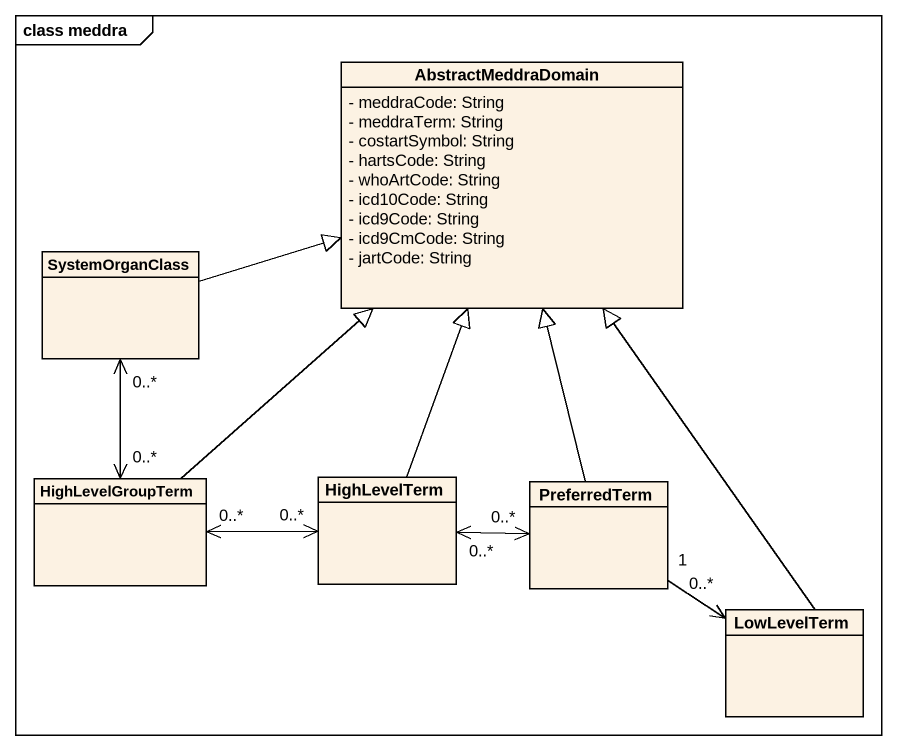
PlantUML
@startuml
mainframe class meddra
hide circle
hide empty members
skinparam classAttributeIconSize 0
class AbstractMeddraDomain {
  - meddraCode: String
  - meddraTerm: String
  - costartSymbol: String
  - hartsCode: String
  - whoArtCode: String
  - icd10Code: String
  - icd9Code: String
  - icd9CmCode: String
  - jartCode: String
}
class SystemOrganClass
class HighLevelGroupTerm
class HighLevelTerm
class PreferredTerm
class LowLevelTerm
SystemOrganClass -right-|> AbstractMeddraDomain
SystemOrganClass "0..*" <--> "0..*" HighLevelGroupTerm
HighLevelGroupTerm -up-|> AbstractMeddraDomain
HighLevelGroupTerm "0..*" <-right-> "0..*" HighLevelTerm
HighLevelTerm -up-|> AbstractMeddraDomain
PreferredTerm -up-|> AbstractMeddraDomain
PreferredTerm "0..*" <-left-> "0..*" HighLevelTerm
PreferredTerm "1" --> "0..*" LowLevelTerm
LowLevelTerm -up-|> AbstractMeddraDomain
@enduml
